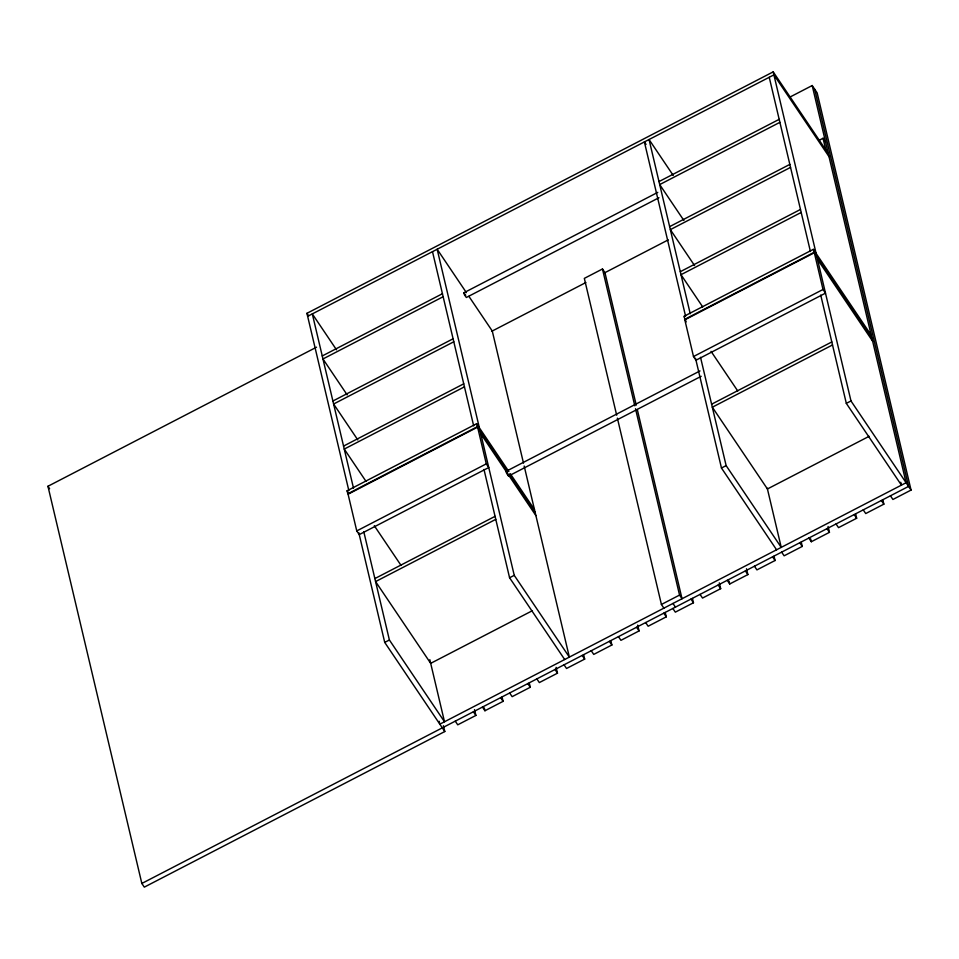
<?xml version="1.0" encoding="UTF-8"?>
<svg xmlns="http://www.w3.org/2000/svg" width="959" height="959" viewBox="0 0 959 959"><rect width="100%" height="100%" fill="white"/><g stroke="black" fill="none" stroke-linecap="round" stroke-linejoin="round"><path stroke-width="1.44" d="M657.778 192.363L463.844 292.795L464.468 294.892L466.35 297.482L658.953 197.734M699.998 370.929L506.052 471.36L506.676 473.458L508.558 476.048L701.173 376.3M508.558 476.048L508.414 475.089M348.824 490.528L306.94 313.317L773.194 71.865L828.3 153.632M307.647 316.314L773.901 74.862L829.008 156.629M789.677 97.207L812.201 85.543L817.164 92.903L911.05 490.085L892.913 499.471L890.443 495.791M443.418 725.723L444.796 731.537L144.318 887.135L141.836 883.455L47.95 486.273L316.518 347.194M322.248 355.957L442.435 293.718M658.989 181.575L779.176 119.336M443.154 296.715L322.955 358.966L347.17 394.892M779.883 122.332L659.696 184.584L683.911 220.51M819.07 140.338L823.05 138.264L825.531 141.944M332.905 401.018L453.092 338.779M669.634 226.636L789.832 164.397M453.799 341.776L333.612 404.015L357.827 439.953M790.54 167.393L670.353 229.633L694.568 265.571M636.261 405.142L604.949 272.668L602.468 268.988L584.331 278.374L616.685 415.223M491.607 331.358L585.913 282.521M604.518 272.883L668.279 239.87M343.55 446.079L463.736 383.828M680.291 271.697L800.477 209.458M464.456 386.837L344.257 449.076L365.966 481.286M801.197 212.454L680.998 274.694L702.707 306.904M476.611 423.722L477.33 426.731L347.805 493.801L347.098 490.792L476.611 423.722L508.857 471.564M871.216 335.194L813.352 249.34L683.839 316.41L686.2 321.864M684.546 319.419L814.059 252.349L813.352 249.34M356.76 530.926L486.285 463.856L477.606 427.139L348.081 494.209L356.76 530.926L359.241 534.607L488.754 467.536L486.285 463.856M693.501 356.544L823.014 289.474L814.335 252.756L684.822 319.827L693.501 356.544L695.982 360.224L825.495 293.154L823.014 289.474M374.873 578.577L495.06 516.338M711.614 404.195L831.801 341.955M495.779 519.346L375.58 581.586L430.687 663.352L532.389 610.691M832.508 344.964L712.321 407.203L767.428 488.97L869.13 436.309M444.796 731.537L384.727 642.41L389.39 639.989L363.785 531.694M564.683 659.516L509.577 577.75L514.24 575.34L480.075 430.819M776.574 549.795L721.468 468.028L726.131 465.606L700.526 357.311M900.741 482.257L901.424 485.146L846.317 403.367L850.981 400.958L816.816 256.437M663.892 608.15L661.422 604.47L679.547 595.071L635.505 408.738M141.836 883.455L908.569 486.405L814.682 89.223M474.501 709.624L475.88 715.438L457.743 724.824L455.261 721.156M482.461 707.071L484.942 710.751L503.079 701.353L502.048 696.989M529.248 682.904L530.279 687.267L512.142 696.666L509.661 692.985M556.1 667.368L557.479 673.182L539.342 682.58L536.86 678.9M583.635 654.733L584.666 659.097L566.541 668.495L564.06 664.815M610.835 640.648L611.866 645.011L593.741 654.41L591.259 650.729M637.687 625.112L639.066 630.926L620.941 640.324L618.459 636.644M665.234 612.477L666.265 616.853L648.14 626.239L645.659 622.559M692.434 598.392L693.465 602.767L675.328 612.154L672.858 608.474M719.286 582.856L720.665 588.682L702.527 598.068L700.046 594.388M727.246 580.303L729.727 583.983L747.864 574.597L746.486 568.771M774.033 556.148L775.064 560.512L756.927 569.898L754.445 566.218M801.221 542.063L802.251 546.426L784.126 555.812L781.645 552.132M808.845 538.047L811.326 541.727L829.451 532.341L828.085 526.515M855.62 513.892L856.651 518.256L838.526 527.642L836.044 523.962M882.819 499.807L883.85 504.17L865.725 513.556L863.244 509.876M463.844 292.795L464.743 293.634M506.052 471.36L506.951 472.2M814.059 252.349L871.923 338.203M817.536 259.433L872.642 341.212M850.981 400.958L911.05 490.085M673.254 175.449L649.051 139.523L690.228 313.737M646.054 144.413L644.388 141.932L685.565 316.146M881.369 500.49L883.85 504.17M854.169 514.575L856.651 518.256M711.051 351.354L737.771 390.996M826.97 528.661L829.451 532.341M799.782 542.746L802.251 546.426M726.131 465.606L781.237 547.385L767.248 488.179M772.582 556.831L775.064 560.512M745.383 570.917L747.864 574.597M718.183 585.002L720.665 588.682M690.983 599.087L693.465 602.767M679.547 595.071L682.029 598.752L637.291 409.505M466.386 292.615L437.16 249.244L479.368 427.81M468.891 296.331L492.267 331.011L523.494 463.125M672.966 603.451L675.448 607.131M663.784 613.173L666.265 616.853M636.584 627.258L639.066 630.926M510.26 473.65L534.475 509.577M477.33 426.731L507.635 471.696M509.301 474.178L535.182 512.586M480.795 433.816L506.676 472.224M508.342 474.705L535.901 515.594M609.385 641.331L611.866 645.011M582.197 655.417L584.666 659.097M514.24 575.34L569.346 657.107L524.177 466.026M554.997 669.502L557.479 673.182M336.525 349.831L312.31 313.905L353.487 488.107M306.94 313.317L308.606 315.787M527.798 683.587L530.279 687.267M500.598 697.673L503.079 701.353M374.31 525.736L401.03 565.378M347.098 490.792L348.752 493.25M473.398 711.758L475.88 715.438M389.39 639.989L444.497 721.767L429.824 659.672M47.95 486.273L49.604 488.73M465.403 294.761L465.714 295.372M507.611 473.326L507.934 473.938M812.201 85.543L906.087 482.725L439.833 724.177L439.15 721.264M823.05 138.264L825.819 149.952M773.194 71.865L816.109 253.428M769.238 77.283L810.415 251.486M820.724 295.072L846.317 403.367M810.631 538.814L811.326 541.727M695.527 358.282L721.468 468.028M729.044 581.07L729.727 583.983M602.468 268.988L634.81 405.825M617.368 418.124L661.422 604.47M432.497 251.666L473.674 425.868M483.983 469.442L509.577 577.75M484.259 707.838L484.942 710.751M358.786 532.665L384.727 642.41"/></g></svg>
